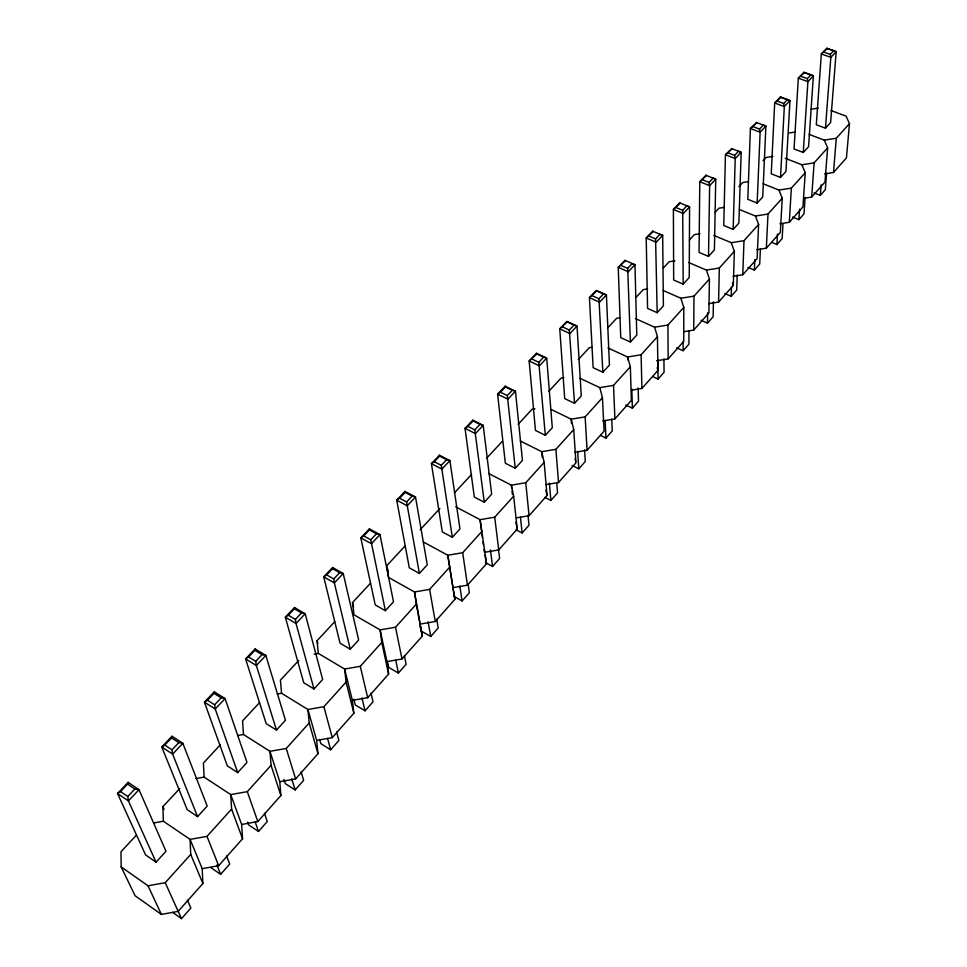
<?xml version="1.0" encoding="UTF-8"?>
<svg xmlns="http://www.w3.org/2000/svg" width="967" height="967" viewBox="0 0 967 967"><rect width="100%" height="100%" fill="white"/><g stroke="black" fill="none" stroke-linecap="round" stroke-linejoin="round"><path stroke-width="1.45" d="M676.562 347.769L683.113 350.719L683.125 341.822M683.198 284.153L682.69 210.274L686.884 205.838L689.58 206.89L689.241 277.517L683.198 284.153L673.673 280.019L673.383 209.44L679.68 202.816L689.58 206.89L683.294 213.55L673.383 209.44L680.284 203.118L679.68 202.816M663.144 290.499L680.865 298.247L683.802 307.421L683.742 341.315L668.173 358.878L656.581 360.764M688.987 330.774L688.927 344.143L683.113 350.719M683.729 331.693L693.726 330.073L693.98 296.144L709.427 279.004L706.406 270.083L688.806 262.577M700.966 320.258L707.481 323.135L707.639 312.716M708.521 256.388L709.633 185.676L709.029 182.449L713.102 178.133L715.737 179.197L714.408 249.933L708.521 256.388L699.056 252.387L699.782 181.699L705.91 175.257L706.539 175.51L699.782 181.699L709.633 185.676L715.737 179.197L705.91 175.257M709.427 279.004L708.871 312.982L693.726 330.073M713.428 301.837L713.138 316.717L707.481 323.135M708.726 303.626L718.578 302.042L719.327 268.028L734.352 251.347L731.257 242.693L713.767 235.404M724.754 293.472L731.221 296.253L731.475 287.308M733.167 229.372L735.222 158.576L734.63 155.409L738.595 151.215L741.169 152.29L738.885 223.087L733.167 229.372L723.763 225.48L725.443 154.732L732.079 148.664L725.443 154.732L735.222 158.576L741.169 152.29L731.403 148.471M718.578 302.042L733.324 285.41L734.352 251.347M737.217 275.087L736.733 290.015L731.221 296.253M733.071 276.308L742.777 274.749L743.986 240.662L758.611 224.441L755.445 216.028L739.417 209.501M350.259 649.208L334.352 582.92L323.715 576.84L326.628 574.894L332.551 568.669L332.588 567.52L343.212 573.54L358.66 639.997L350.259 649.208L340.058 643.2L323.715 576.84L332.588 567.52M747.926 267.363L754.345 270.071L754.792 259.603M757.149 203.07L760.122 132.225L759.518 129.107L763.386 125.021L765.9 126.109L762.733 196.954L757.149 203.07L747.805 199.299L750.404 128.502L756.907 122.555L750.404 128.502L760.122 132.225L765.9 126.109L756.206 122.41M758.611 224.441L757.137 258.564L742.777 274.749M760.4 249.027L759.724 263.979L754.345 270.071M756.774 249.704L766.347 248.181L767.991 214.033L782.23 198.235L778.991 190.064L763.072 183.742M771.787 242.439L776.9 244.542L777.468 234.062M780.514 177.445L784.334 106.588L783.741 103.517L787.501 99.553L789.954 100.641L785.941 171.497L780.514 177.445L771.231 173.794L774.688 102.986L780.333 97.063L787.501 99.553M782.23 198.235L780.333 232.406L766.347 248.181M782.992 223.631L782.146 238.595L776.9 244.542M779.861 223.8L789.302 222.301L791.357 188.118L805.233 172.718L801.921 164.765L785.18 158.274M792.541 217.091L798.887 219.642L799.576 209.15M803.275 152.496L807.904 81.639L807.312 78.617L810.975 74.749L813.38 75.849L808.569 146.694L803.275 152.496L794.052 148.954L798.331 78.146L803.819 72.38L810.975 74.749M805.233 172.718L802.936 206.926L789.302 222.301M805.124 197.365L804 213.852L798.887 219.642M803.686 198.332L811.676 197.075L814.117 162.867L827.631 147.866L824.271 140.13L809.028 134.353M814.033 192.88L820.33 195.358L821.128 184.866M825.455 128.176L830.846 57.355L830.266 54.37L833.82 50.61L836.177 51.71L830.605 122.531L825.455 128.176L816.293 124.743L821.334 53.971L826.688 48.35L833.82 50.61M827.631 147.866L824.96 182.086L811.676 197.075M826.616 173.214L825.322 189.713L820.33 195.358M824.621 173.879L833.481 172.489L836.298 138.257L849.473 123.643L846.052 116.113L830.907 110.504M849.473 123.643L846.439 157.875L833.481 172.489M313.985 688.975L296.023 623.485L285.325 617.176L288.263 615.23L294.391 608.787L294.512 607.518L305.197 613.779L322.664 679.463L313.985 688.975L303.735 682.75L285.325 617.176L294.512 607.518M276.489 730.085L256.352 665.489L245.594 658.926L248.543 656.98L254.889 650.308L255.107 648.93L265.84 655.445L285.458 720.258L276.489 730.085L266.191 723.63L245.594 658.926L255.107 648.93M237.713 772.609L215.242 709.004L204.436 702.175L207.397 700.229L213.973 693.315L214.287 691.816L225.081 698.585L246.996 762.431L237.713 772.609L227.354 765.9L204.436 702.175L214.287 691.816M197.582 816.607L172.622 754.115L161.779 746.995L164.753 745.061L171.57 737.894L171.993 736.262L182.836 743.309L207.192 806.079L197.582 816.607L187.187 809.633L161.779 746.995L171.993 736.262M156.038 862.165L128.43 800.906L117.527 793.496L120.524 791.562L127.596 784.128L128.127 782.351L139.018 789.701L165.986 851.262L156.038 862.165L145.594 854.913L117.527 793.496L128.127 782.351M172.585 912.352L181.494 918.65L190.862 908.049L187.393 900.132M210.661 867.508L220.645 874.325L229.699 864.075L226.568 855.988M247.588 822.131L248.579 824.875L258.515 831.451L267.279 821.527L264.45 813.283M283.947 779.426L285.277 783.608L295.165 789.954L303.65 780.345L301.112 771.968M319.63 739.392L320.814 743.635L330.666 749.763L338.885 740.456L336.625 731.946M353.849 699.165L355.264 704.907L365.055 710.83L373.02 701.8L371.014 693.17M387.404 661.549L388.661 667.363L398.392 673.08L406.116 664.329L404.363 655.59M421.044 630.943L430.726 636.467L438.22 627.982L436.697 619.146M453.68 596.276L462.105 600.942L469.382 592.711L468.064 583.79M485.374 562.589L492.566 566.469L499.625 558.467L498.513 549.474M516.185 529.856L522.132 532.974L528.997 525.202L527.982 515.121M544.965 497.413L550.876 500.447L557.548 492.892L556.726 482.726M572.089 465.465L578.81 468.814L585.289 461.477L584.576 449.8M600.616 435.476L605.958 438.075L612.268 430.931L611.76 419.195M625.746 405.016L632.382 408.159L638.51 401.208L638.172 387.948M652.81 376.61L658.092 379.052L664.063 372.295L663.918 358.975M136.335 835.234L120.984 851.758L121.165 866.903L135.09 895.744L161.392 914.419L178.17 911.373L202.889 883.5L202.2 868.668L190.1 839.392L163.35 821.225L153.572 822.965M202.2 868.668L218.663 865.707L242.548 838.776L241.641 824.464L230.726 794.596L204.097 777.117L195.866 778.568M241.641 824.464L257.802 821.575L280.889 795.539L279.777 781.723L269.974 751.323L243.466 734.497L237.592 735.524M279.777 781.723L295.636 778.918L317.974 753.728L316.656 740.384L307.917 709.488L281.542 693.279L277.203 694.028M316.656 740.384L332.249 737.64L353.862 713.259L352.363 700.362L344.603 669.031L318.361 653.414L314.106 654.139M352.363 700.362L367.678 697.691L388.613 674.084L386.945 661.609L380.116 629.88L354.007 614.819L352.52 602.562L370.482 583.222M386.945 661.609L401.994 658.998L422.277 636.129L414.492 591.973L388.541 577.444L386.873 565.586L405.149 545.908M420.44 624.053L435.247 621.503L454.901 599.335L447.794 555.251L423.28 541.931M454.901 599.335L452.919 587.646L467.472 585.168L486.546 563.664L480.067 519.666L455.699 506.793M484.02 549.377L484.419 552.338L498.742 549.909L517.236 529.058L513.646 496.192L511.362 485.156L488.553 473.443M516.39 517.853L529.07 515.713L547.032 495.467L544.143 462.359L541.725 451.674L520.391 441.025M546.041 484.6L558.527 482.509L575.957 462.842L573.721 429.541L571.195 419.182L551.311 409.524M574.833 452.302L587.114 450.259L604.061 431.161L602.453 397.679L599.806 387.634L580.055 378.29M602.804 420.935L614.903 418.929L631.366 400.374L630.351 366.723L627.595 356.992L607.977 347.951M631.62 390.172L641.919 388.48L657.923 370.434L657.451 336.661L654.611 327.209L635.404 318.578M121.165 866.903L148.024 885.796L165.236 882.69L190.729 854.417L190.1 839.392L206.986 836.37L231.596 809.077L230.726 794.596L247.298 791.659L271.062 765.296L269.974 751.323L286.232 748.458L309.21 722.978L307.917 709.488L323.885 706.708L346.101 682.061L344.603 669.031L360.292 666.311L381.784 642.463L380.116 629.88L395.515 627.232L416.33 604.145L414.492 591.973L429.626 589.387L449.788 567.025M452.919 587.646L447.794 555.251L462.673 552.725L482.219 531.052M481.457 530.061L480.067 519.666L494.705 517.2L513.646 496.192M511.688 488.154L511.362 485.156L525.758 482.751L544.143 462.359M542.233 457.439L541.725 451.674L555.892 449.329L573.721 429.541M571.485 423.534L571.195 419.182L585.132 416.886L602.453 397.679M599.806 387.634L613.525 385.386L630.351 366.723M627.692 359.917L627.595 356.992L641.109 354.78L657.451 336.661M654.611 327.209L667.919 325.045L683.802 307.421M385.374 610.697L393.509 601.788L379.971 534.642L369.394 528.84L360.812 537.857L375.232 604.907L385.374 610.697L370.772 539.804L363.713 535.911L360.812 537.857L371.401 543.708L379.971 534.642L376.489 533.76L369.43 529.892L369.394 528.84M419.388 573.419L427.257 564.776L415.508 497.014L405.004 491.429L396.7 500.157L409.295 567.822L419.388 573.419L406.587 501.958L399.576 498.21L396.7 500.157L407.216 505.789L415.508 497.014L412.123 496.119L405.113 492.384L405.004 491.429M452.338 537.289L459.966 528.913L449.897 460.606L439.453 455.227L431.415 463.677L442.306 531.886L452.338 537.289L441.254 465.345L446.609 459.688L449.897 460.606L441.871 469.104L431.415 463.677L434.268 461.73L439.634 456.098L439.453 455.227M484.286 502.26L491.683 494.137L483.198 425.359L472.815 420.174L465.03 428.357L474.313 497.05L484.286 502.26L474.797 429.892L479.983 424.416L483.198 425.359L475.426 433.591L465.03 428.357L467.871 426.411L473.056 420.959L472.815 420.174M515.266 468.282L522.446 460.413L515.447 391.224L505.137 386.22L497.594 394.137L505.354 463.253L515.266 468.282L507.3 395.563L512.329 390.257L515.447 391.224L507.917 399.19L497.594 394.137L500.41 392.203L505.439 386.909L505.137 386.22M545.328 435.319L552.302 427.68L546.706 358.128L536.467 353.293L529.154 360.981L535.476 430.46L545.328 435.319L538.788 362.299L543.659 357.149L546.706 358.128L539.417 365.852L529.154 360.981L536.83 353.922L543.659 357.149M574.519 403.324L581.288 395.902L577.021 326.048L566.843 321.382L559.748 328.828L564.728 398.622L574.519 403.324L569.321 330.037L574.047 325.045L577.021 326.048L569.938 333.542L559.748 328.828L567.254 321.926L574.047 325.045M602.864 372.247L609.44 365.03L606.418 294.923L596.313 290.414L589.435 297.643L593.134 367.69L602.864 372.247L598.948 298.743L603.529 293.908L606.418 294.923L599.552 302.188L589.435 297.643L596.784 290.898L603.529 293.908M630.399 342.04L636.794 335.041L634.956 264.716L624.924 260.353L618.239 267.375L620.741 337.64L630.399 342.04L627.68 268.379L632.14 263.689L634.956 264.716L628.296 271.763L618.239 267.375L625.431 260.776L624.924 260.353M657.173 312.692L663.386 305.874L662.673 235.38L652.701 231.173L646.21 237.991L647.576 308.425L657.173 312.692L655.59 238.909L659.905 234.34L662.673 235.38L656.194 242.233L646.21 237.991L653.257 231.524L652.701 231.173M163.35 821.225L162.903 806.635L179.717 788.54M220.331 744.82L203.408 763.036L204.097 777.117M259.639 702.526L242.56 720.899L243.466 734.497M298.706 660.473L280.418 680.152L281.542 693.279M318.361 653.414L317.055 640.734L334.751 621.672M420.162 529.747L439.852 508.557M454.454 492.844L471.545 474.446M486.679 458.153L502.296 441.351M518.143 424.295L532.14 409.234L534.92 408.775M548.797 391.309L561.126 378.024L563.858 377.589M578.302 359.543L589.29 347.721L591.985 347.286M607.929 327.656L616.668 318.252L619.617 317.78M636.262 297.159L643.285 289.604L647.636 288.903M663.326 268.04L669.176 261.731L674.893 260.824M689.314 240.07L694.379 234.618L700.011 233.724M714.964 212.462L718.904 208.219L724.452 207.337M738.945 186.643L742.789 182.509L748.265 181.651M763.048 160.703L766.057 157.464L772.802 156.412M127.789 796.494L134.86 789.024L139.018 789.701L128.43 800.906L127.789 796.494L120.524 791.562M171.993 749.8L178.81 742.608L182.836 743.309L172.622 754.115L171.993 749.8L164.753 745.061M214.601 704.786L221.177 697.836L225.081 698.585L215.242 709.004L214.601 704.786L207.397 700.229M255.711 661.355L262.057 654.659L265.84 655.445L256.352 665.489L255.711 661.355L248.543 656.98M295.394 619.436L301.523 612.957L305.197 613.779L296.023 623.485L295.394 619.436L288.263 615.23M333.724 578.943L339.647 572.694L343.212 573.54L334.352 582.92L333.724 578.943L326.628 574.894M370.772 539.804L376.489 533.76M406.587 501.958L412.123 496.119M363.713 535.911L369.43 529.892M399.576 498.21L405.113 492.384M780.333 97.063L789.954 100.641L784.334 106.588L774.688 102.986L781.07 97.159M803.819 72.38L813.38 75.849L807.904 81.639L798.331 78.146L804.592 72.44M826.688 48.35L836.177 51.71L830.846 57.355L821.334 53.971L827.486 48.374M680.865 298.247L693.98 296.144M706.406 270.083L719.327 268.028M755.445 216.028L767.991 214.033M731.257 242.693L743.986 240.662M801.921 164.765L814.117 162.867M778.991 190.064L791.357 188.118M810.842 109.271L818.227 108.135M788.734 133.059L795.394 132.032M824.271 140.13L836.298 138.257M823.92 52.121L830.266 54.37M800.93 76.284L807.312 78.617M777.311 101.112L783.741 103.517M753.051 126.629L759.518 129.107M728.103 152.846L734.63 155.409M702.453 179.802L709.029 182.449M676.078 207.542L682.69 210.274M648.93 236.081L655.59 238.909M620.971 265.466L627.68 268.379M592.191 295.721L598.948 298.743M562.528 326.906L569.321 330.037M531.947 359.047L538.788 362.299M505.439 386.909L512.329 390.257M500.41 392.203L507.3 395.563M473.056 420.959L479.983 424.416M467.871 426.411L474.797 429.892M439.634 456.098L446.609 459.688M434.268 461.73L441.254 465.345M332.551 568.669L339.647 572.694M294.391 608.787L301.523 612.957M254.889 650.308L262.057 654.659M213.973 693.315L221.177 697.836M171.57 737.894L178.81 742.608M127.596 784.128L134.86 789.024M536.467 353.293L536.83 353.922M148.024 885.796L161.392 914.419M177.771 910.382L181.494 918.65M165.236 882.69L178.17 911.373M162.903 806.635L164.052 809.331M190.729 854.417L202.889 883.5M206.986 836.37L218.663 865.707M216.898 864.945L220.645 874.325M231.596 809.077L242.548 838.776M255.131 821.877L258.515 831.451M732.466 282.932L733.324 285.41M247.298 791.659L257.802 821.575M271.062 765.296L280.889 795.539M291.696 778.822L295.165 789.954M286.232 748.458L295.636 778.918M657.125 367.738L657.923 370.434M309.21 722.978L317.974 753.728M327.559 738.45L330.666 749.763M323.885 706.708L332.249 737.64M317.055 640.734L317.805 643.599M346.101 682.061L353.862 713.259M575.027 458.974L575.643 461.561M361.96 697.92L365.055 710.83M360.292 666.311L367.678 697.691M352.52 602.562L353.523 606.913M545.847 490.148L547.032 495.467M381.784 642.463L388.613 674.084M395.672 660.014L398.392 673.08M515.834 522.204L517.236 529.058M395.515 627.232L401.994 658.998M387.465 568.511L388.057 571.449M484.95 555.179L486.546 563.664M416.33 604.145L422.277 636.129M420.222 626.531L420.766 629.469M428.091 621.793L430.726 636.467M429.626 589.387L435.247 621.503M459.833 586.123L462.105 600.942M462.673 552.725L467.472 585.168M482.05 534.521L482.436 537.495M483.041 541.943L483.427 544.917M490.438 550.005L492.566 566.469M494.705 517.2L498.742 549.909M512.027 491.139L512.353 494.137M520.451 517.152L522.132 532.974M525.758 482.751L529.07 515.713M549.389 483.053L550.876 500.447M555.892 449.329L558.527 482.509M577.662 451.323L578.81 468.814M585.132 416.886L587.114 450.259M605.137 420.488L605.958 438.075M613.525 385.386L614.903 418.929M631.802 389.012L632.382 408.159M641.109 354.78L641.919 388.48M657.826 359.833L658.092 379.052M667.919 325.045L668.173 358.878"/></g></svg>
